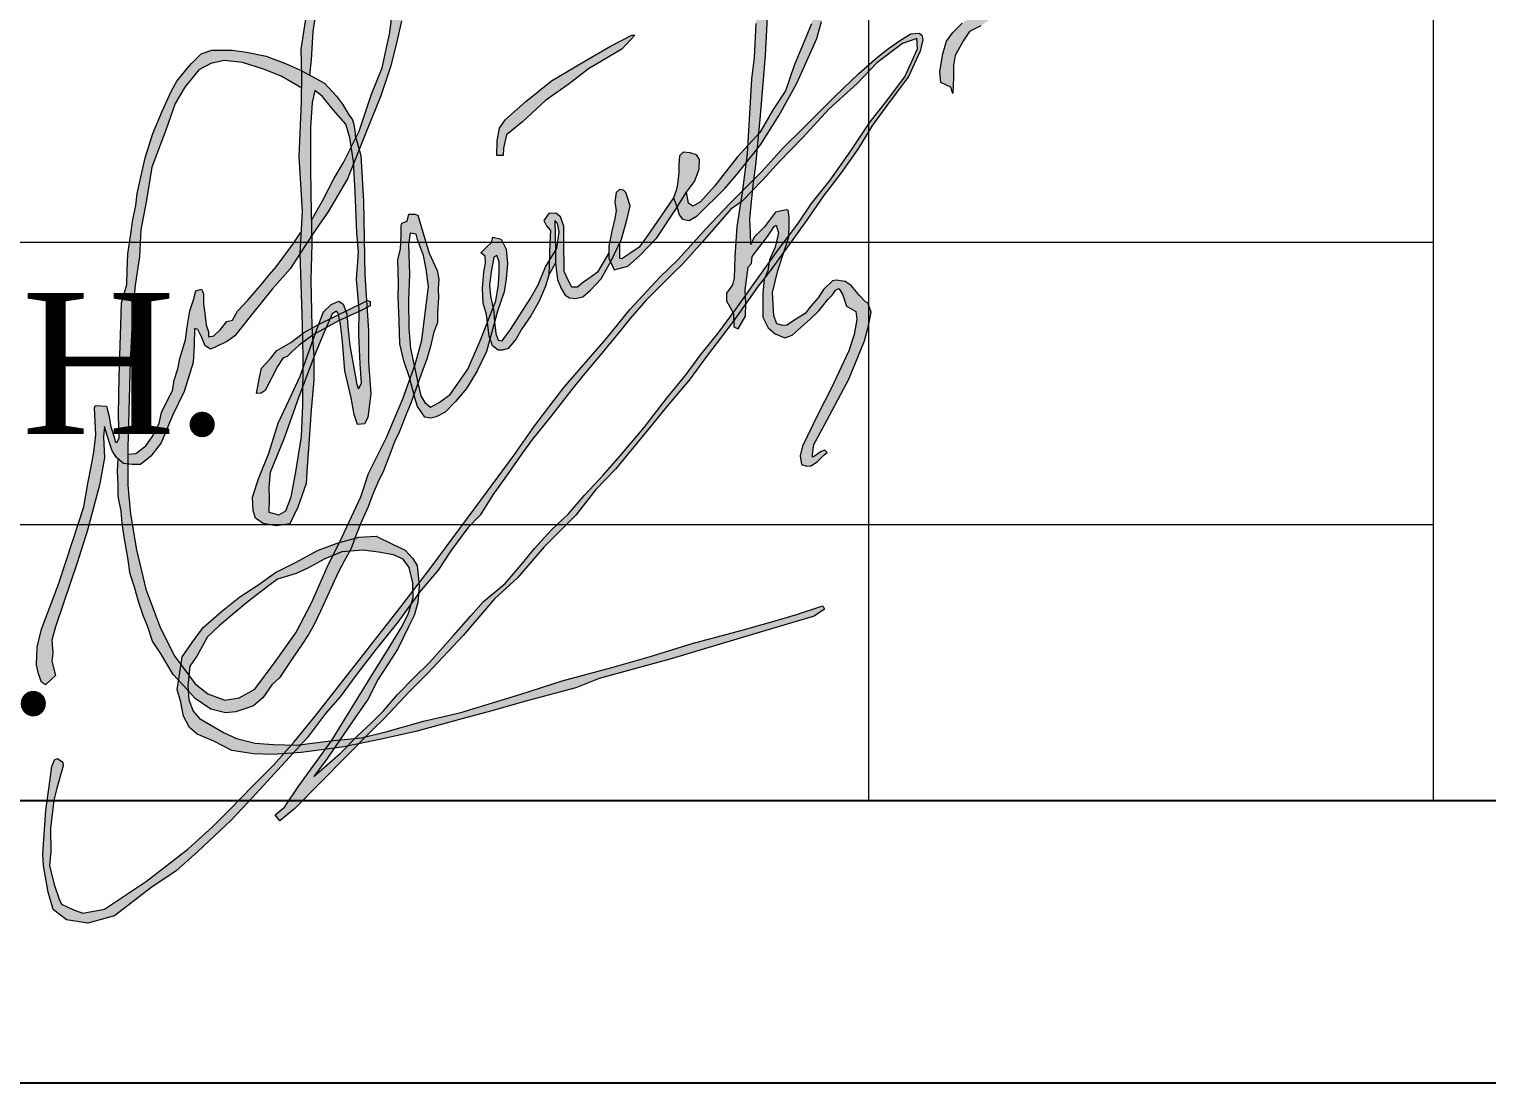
# Model space of a CAD drawing. Header units: millimetres. Extents: x 3380 to 11503, y -2610 to -1453.
# Drawn here: x 11353.54 to 11379.36, y -2610.05 to -2591.39 of the extents above; entities that cross this region are included whole.
import ezdxf
from ezdxf.enums import TextEntityAlignment as Align

# ---------------------------------------------------------------- set-up
doc = ezdxf.new("R2010")
doc.units = ezdxf.units.MM
doc.layers.add('Format', color=10, linetype='Continuous', lineweight=50)
for name, color, linetype in [('Text', 7, 'Continuous'), ('ГЛ_Штамп_РамкаВнутр', 7, 'Continuous'), ('ГЛ_Штамп_Текст', 7, 'Continuous'), ('КОНТУРА', 7, 'Continuous')]:
    doc.layers.add(name, color=color, linetype=linetype)
doc.layers.add('ГЛ_Штамп_РамкаВнеш', color=6, linetype='Continuous', plot=False)
doc.styles.get("Standard").update_dxf_attribs({"font": 'arial.ttf'})
doc.styles.add('ГеологияШтамп', font='times.ttf')

# ---------------------------------------------------------------- blocks, each defined once
blk = doc.blocks.new('*U43')
at = {"layer": 'ГЛ_Штамп_РамкаВнеш'}
blk.add_lwpolyline([(0, 0), (1050, 0), (1050, 297), (0, 297)], close=True, dxfattribs=at)
at = {"layer": 'ГЛ_Штамп_РамкаВнутр'}
blk.add_lwpolyline([(20, 5), (1045, 5), (1045, 292), (20, 292)], close=True, dxfattribs=at)
at = {"layer": 'ГЛ_Штамп_Текст', "style": 'ГеологияШтамп', "flags": 8}
for tag, p in [('Приложение', (1031.674, 288.5)), ('Лист', (1045, 288.5))]:
    blk.add_attdef(tag, text='', height=3, dxfattribs=at).set_placement(p, align=Align.MIDDLE_RIGHT)

msp = doc.modelspace()

# ---------------------------------------------------------------- hatches: boundary and pattern name
at = {"lineweight": 0, "ltscale": 10}
h = msp.add_hatch(color=164, dxfattribs=at)
h.dxf.hatch_style = 1
h.paths.add_polyline_path([(11354.387, -2600.842), (11354.573, -2600.265), (11354.784, -2599.465), (11354.871, -2598.981), (11354.854, -2598.609), (11354.871, -2598.428), (11354.953, -2598.685), (11355.011, -2598.859), (11355.087, -2598.976), (11355.209, -2599.086), (11355.285, -2599.095), (11355.285, -2598.799), (11355.297, -2598.377), (11355.328, -2597.279), (11355.37, -2596.454), (11355.418, -2595.925), (11355.491, -2595.416), (11355.515, -2594.947), (11355.617, -2594.418), (11355.71, -2593.836), (11355.962, -2593.178), (11356.128, -2592.706), (11356.297, -2592.418), (11356.543, -2592.112), (11356.759, -2591.998), (11356.994, -2591.944), (11357.318, -2591.98), (11357.691, -2592.1), (11358.004, -2592.22), (11358.368, -2592.436), (11358.371, -2592.216), (11358.369, -2592.132), (11358.343, -2592.118), (11358.082, -2591.996), (11357.736, -2591.867), (11357.391, -2591.799), (11357.133, -2591.76), (11356.774, -2591.764), (11356.588, -2591.828), (11356.415, -2591.996), (11356.308, -2592.121), (11356.154, -2592.313), (11356.057, -2592.494), (11355.903, -2592.83), (11355.732, -2593.238), (11355.592, -2593.671), (11355.45, -2594.302), (11355.426, -2594.514), (11355.374, -2594.76), (11355.337, -2595.056), (11355.289, -2595.371), (11355.274, -2595.668), (11355.268, -2595.915), (11355.176, -2596.235), (11355.165, -2596.625), (11355.15, -2596.996), (11355.136, -2597.543), (11355.129, -2597.881), (11355.119, -2598.229), (11355.136, -2598.638), (11355.095, -2598.711), (11355.06, -2598.697), (11355.05, -2598.635), (11354.988, -2598.432), (11354.953, -2598.229), (11354.912, -2598.071), (11354.716, -2598.057), (11354.695, -2598.095), (11354.721, -2598.576), (11354.682, -2598.882), (11354.644, -2599.107), (11354.578, -2599.437), (11354.506, -2599.853), (11354.32, -2600.431), (11354.056, -2601.222), (11353.755, -2602.021), (11353.683, -2602.339), (11353.667, -2602.651), (11353.705, -2602.81), (11353.76, -2602.958), (11353.831, -2603.007), (11354.007, -2602.837), (11353.943, -2602.586), (11353.961, -2602.441), (11353.943, -2602.214), (11354.007, -2601.975), (11354.148, -2601.558)])
h.paths.add_polyline_path([(11355.442, -2600.613), (11355.333, -2599.981), (11355.285, -2599.469), (11355.285, -2599.095), (11355.209, -2599.086), (11355.118, -2599.004), (11355.106, -2599.218), (11355.118, -2599.457), (11355.118, -2599.662), (11355.168, -2599.926), (11355.184, -2600.142), (11355.222, -2600.381), (11355.296, -2600.826), (11355.323, -2601.019), (11355.408, -2601.273), (11355.477, -2601.531), (11355.558, -2601.776), (11355.643, -2601.98), (11355.724, -2602.23), (11355.867, -2602.446), (11356.092, -2602.821), (11356.343, -2603.095), (11356.482, -2603.245), (11356.756, -2603.438), (11357.015, -2603.499), (11357.2, -2603.484), (11357.343, -2603.434), (11357.516, -2603.376), (11357.678, -2603.237), (11357.84, -2603.006), (11357.972, -2602.883), (11358.219, -2602.511), (11358.377, -2602.283), (11358.485, -2602.11), (11358.586, -2601.936), (11358.701, -2601.701), (11358.941, -2601.171), (11359.022, -2600.99), (11359.119, -2600.812), (11359.238, -2600.6), (11359.304, -2600.423), (11359.408, -2600.153), (11359.536, -2599.865), (11359.629, -2599.63), (11359.713, -2599.418), (11359.814, -2599.214), (11359.918, -2598.952), (11360.023, -2598.672), (11360.084, -2598.561), (11360.154, -2598.383), (11360.212, -2598.225), (11360.3, -2598.013), (11360.355, -2597.86), (11360.284, -2597.588), (11360.156, -2597.937), (11359.866, -2598.633), (11359.553, -2599.259), (11359.415, -2599.674), (11359.083, -2600.381), (11358.818, -2600.923), (11358.546, -2601.542), (11358.262, -2602.082), (11357.9, -2602.599), (11357.539, -2603.08), (11357.262, -2603.237), (11357.003, -2603.279), (11356.702, -2603.165), (11356.479, -2602.984), (11356.105, -2602.482), (11355.852, -2601.97), (11355.605, -2601.308)])
h.paths.add_polyline_path([(11356.446, -2597.295), (11356.463, -2596.981), (11356.469, -2596.69), (11356.527, -2596.713), (11356.597, -2596.853), (11356.656, -2596.998), (11356.749, -2597.057), (11356.836, -2597.022), (11357.052, -2596.917), (11357.181, -2596.821), (11357.479, -2596.448), (11357.846, -2595.994), (11358.161, -2595.633), (11358.342, -2595.356), (11358.363, -2594.981), (11358.347, -2594.999), (11358.215, -2595.194), (11357.917, -2595.601), (11357.796, -2595.738), (11357.675, -2595.89), (11357.558, -2596.022), (11357.414, -2596.193), (11357.23, -2596.384), (11357.141, -2596.544), (11357.039, -2596.568), (11356.93, -2596.712), (11356.813, -2596.825), (11356.715, -2596.84), (11356.715, -2596.751), (11356.673, -2596.63), (11356.649, -2596.423), (11356.63, -2596.256), (11356.63, -2596.08), (11356.591, -2595.995), (11356.489, -2596.026), (11356.45, -2596.183), (11356.384, -2596.378), (11356.337, -2596.666), (11356.306, -2596.896), (11356.206, -2597.224), (11356.172, -2597.409), (11356.106, -2597.606), (11356.078, -2597.797), (11356.008, -2597.925), (11355.884, -2598.178), (11355.841, -2598.376), (11355.72, -2598.609), (11355.603, -2598.773), (11355.431, -2598.909), (11355.285, -2598.921), (11355.285, -2599.095), (11355.361, -2599.104), (11355.512, -2599.104), (11355.693, -2598.952), (11355.88, -2598.719), (11356.079, -2598.233), (11356.283, -2597.808)], flags=17)
h.paths.add_polyline_path([(11358.525, -2593.842), (11358.525, -2593.416), (11358.525, -2593.131), (11358.554, -2592.687), (11358.602, -2592.474), (11358.732, -2592.58), (11358.928, -2592.823), (11359.148, -2593.072), (11359.219, -2593.315), (11359.244, -2593.479), (11359.328, -2593.314), (11359.317, -2593.274), (11359.315, -2593.232), (11359.29, -2593.081), (11359.266, -2592.999), (11359.204, -2592.909), (11359.088, -2592.719), (11358.982, -2592.575), (11358.77, -2592.345), (11358.369, -2592.132), (11358.371, -2592.216), (11358.365, -2592.676), (11358.325, -2593.645), (11358.383, -2594.618), (11358.342, -2595.356), (11358.545, -2595.046), (11358.531, -2594.299)])
h.paths.add_polyline_path([(11359.917, -2588.202), (11359.8, -2588.062), (11359.602, -2587.998), (11359.585, -2588.126), (11359.544, -2588.121), (11359.468, -2588.15), (11359.422, -2588.307), (11359.462, -2588.406), (11359.124, -2588.953), (11358.855, -2589.544), (11358.71, -2589.963), (11358.57, -2590.487), (11358.453, -2591.136), (11358.36, -2591.747), (11358.369, -2592.132), (11358.504, -2592.203), (11358.534, -2591.934), (11358.564, -2591.43), (11358.643, -2590.944), (11358.811, -2590.154), (11359.004, -2589.614), (11359.196, -2589.176), (11359.49, -2588.641), (11359.593, -2588.419), (11359.719, -2588.407), (11359.893, -2588.509), (11360.007, -2588.641), (11360.074, -2588.942), (11360.109, -2589.346), (11360.139, -2589.778), (11360.067, -2590.355), (11359.977, -2591.061), (11359.929, -2591.451), (11359.79, -2592.075), (11359.604, -2592.544), (11359.387, -2593.196), (11359.328, -2593.314), (11359.384, -2593.523), (11359.514, -2593.198), (11359.771, -2592.569), (11359.946, -2592.039), (11360.057, -2591.588), (11360.133, -2591.245), (11360.156, -2590.901), (11360.284, -2590.199), (11360.278, -2589.413), (11360.267, -2589), (11360.238, -2588.831), (11360.121, -2588.586), (11360.045, -2588.371)])
h.paths.add_polyline_path([(11359.286, -2593.767), (11359.284, -2593.736), (11359.244, -2593.479), (11359.105, -2593.754), (11358.943, -2594.03), (11358.738, -2594.433), (11358.54, -2594.775), (11358.545, -2595.046), (11358.552, -2595.036), (11358.843, -2594.617), (11359.176, -2594.04)], flags=17)
h.paths.add_polyline_path([(11359.328, -2593.314), (11359.244, -2593.479), (11359.284, -2593.736), (11359.286, -2593.767), (11359.384, -2593.523)])
h.paths.add_polyline_path([(11359.461, -2594.435), (11359.413, -2593.631), (11359.384, -2593.523), (11359.286, -2593.767), (11359.314, -2594.278), (11359.343, -2594.997), (11359.373, -2595.34), (11359.337, -2595.826), (11359.378, -2596.274), (11359.514, -2596.208), (11359.483, -2595.741)])
h.paths.add_polyline_path([(11358.53, -2595.83), (11358.548, -2595.19), (11358.545, -2595.046), (11358.342, -2595.356), (11358.342, -2595.36), (11358.383, -2596.632), (11358.386, -2596.781), (11358.4, -2596.771), (11358.549, -2596.685), (11358.548, -2596.663)])
h.paths.add_polyline_path([(11358.322, -2596.99), (11358.389, -2596.941), (11358.386, -2596.781), (11358.172, -2596.941), (11357.925, -2597.081), (11357.817, -2597.226), (11357.654, -2597.398), (11357.615, -2597.593), (11357.564, -2597.846), (11357.649, -2597.838), (11357.717, -2597.79), (11357.936, -2597.368), (11358.039, -2597.213), (11358.107, -2597.189), (11358.187, -2597.109)])
h.paths.add_polyline_path([(11358.557, -2596.818), (11358.549, -2596.685), (11358.4, -2596.771), (11358.386, -2596.781), (11358.389, -2596.941)])
h.paths.add_polyline_path([(11358.643, -2596.693), (11358.672, -2596.616), (11358.654, -2596.625), (11358.549, -2596.685), (11358.557, -2596.818), (11358.572, -2596.807), (11358.609, -2596.787)])
h.paths.add_polyline_path([(11358.868, -2596.521), (11358.672, -2596.616), (11358.643, -2596.693), (11358.609, -2596.787), (11358.799, -2596.68)])
h.paths.add_polyline_path([(11358.907, -2596.43), (11358.983, -2596.383), (11359.016, -2596.423), (11359.021, -2596.447), (11359.147, -2596.386), (11359.1, -2596.26), (11359.022, -2596.207), (11358.892, -2596.266), (11358.755, -2596.397), (11358.672, -2596.616), (11358.868, -2596.521)])
h.paths.add_polyline_path([(11359.165, -2596.432), (11359.147, -2596.386), (11359.021, -2596.447), (11359.039, -2596.547), (11359.169, -2596.489)])
h.paths.add_polyline_path([(11359.384, -2596.393), (11359.384, -2596.35), (11359.378, -2596.274), (11359.147, -2596.386), (11359.165, -2596.432), (11359.169, -2596.489)])
h.paths.add_polyline_path([(11359.514, -2596.208), (11359.378, -2596.274), (11359.384, -2596.35), (11359.384, -2596.393), (11359.408, -2596.382), (11359.521, -2596.322)])
h.paths.add_polyline_path([(11359.579, -2596.215), (11359.531, -2596.199), (11359.514, -2596.208), (11359.521, -2596.322), (11359.579, -2596.291)])
h.paths.add_polyline_path([(11359.039, -2596.547), (11359.021, -2596.447), (11358.868, -2596.521), (11358.799, -2596.68), (11359.018, -2596.557)])
h.paths.add_polyline_path([(11358.563, -2596.915), (11358.557, -2596.818), (11358.389, -2596.941), (11358.395, -2597.215), (11358.394, -2597.385)])
h.paths.add_polyline_path([(11358.58, -2597.201), (11358.563, -2596.915), (11358.394, -2597.385), (11358.391, -2597.708)])
h.paths.add_polyline_path([(11358.747, -2596.801), (11358.799, -2596.68), (11358.609, -2596.787), (11358.563, -2596.915), (11358.58, -2597.201)])
h.paths.add_polyline_path([(11359.589, -2597.851), (11359.548, -2597.287), (11359.548, -2596.733), (11359.521, -2596.322), (11359.408, -2596.382), (11359.384, -2596.393), (11359.378, -2596.801), (11359.402, -2597.316), (11359.426, -2597.66), (11359.373, -2597.761), (11359.343, -2597.684), (11359.218, -2596.995), (11359.189, -2596.722), (11359.169, -2596.489), (11359.039, -2596.547), (11359.052, -2596.616), (11359.088, -2596.92), (11359.134, -2597.443), (11359.243, -2597.92), (11359.295, -2598.213), (11359.358, -2598.391), (11359.479, -2598.379), (11359.537, -2598.27)])
h.paths.add_polyline_path([(11358.463, -2599.14), (11358.499, -2598.655), (11358.534, -2598.135), (11358.581, -2597.606), (11358.58, -2597.201), (11358.391, -2597.708), (11358.389, -2598.056), (11358.366, -2598.603), (11358.266, -2599.232), (11358.179, -2599.674), (11358.086, -2599.925), (11357.963, -2599.995), (11357.783, -2599.948), (11357.788, -2599.709), (11357.783, -2599.511), (11357.806, -2599.243), (11358.057, -2598.636), (11358.319, -2597.902), (11358.391, -2597.708), (11358.394, -2597.385), (11358.339, -2597.537), (11358.138, -2597.969), (11357.948, -2598.371), (11357.782, -2598.9), (11357.599, -2599.355), (11357.498, -2599.68), (11357.51, -2599.923), (11357.551, -2600.053), (11357.682, -2600.147), (11357.912, -2600.189), (11358.155, -2600.153), (11358.297, -2599.858), (11358.445, -2599.441)])
h.paths.add_polyline_path([(11360.771, -2596.41), (11360.791, -2596.152), (11360.783, -2595.99), (11360.794, -2595.821), (11360.764, -2595.663), (11360.628, -2595.356), (11360.512, -2594.986), (11360.424, -2594.685), (11360.37, -2594.67), (11360.265, -2594.67), (11360.235, -2594.793), (11360.142, -2594.824), (11360.13, -2594.874), (11360.13, -2595.045), (11360.119, -2595.288), (11360.069, -2595.469), (11360.08, -2595.902), (11360.076, -2596.13), (11360.096, -2596.559), (11360.107, -2596.964), (11360.177, -2597.268), (11360.277, -2597.561), (11360.284, -2597.588), (11360.364, -2597.37), (11360.296, -2597.049), (11360.266, -2596.69), (11360.258, -2596.198), (11360.277, -2595.723), (11360.258, -2595.203), (11360.289, -2595.003), (11360.394, -2595.022), (11360.416, -2595.119), (11360.524, -2595.401), (11360.572, -2595.642), (11360.614, -2595.955), (11360.548, -2596.469), (11360.494, -2596.902), (11360.379, -2597.33), (11360.364, -2597.37), (11360.426, -2597.664), (11360.455, -2597.584), (11360.501, -2597.453), (11360.586, -2597.233), (11360.648, -2597.01), (11360.702, -2596.776), (11360.771, -2596.584)])
h.paths.add_polyline_path([(11360.364, -2597.37), (11360.284, -2597.588), (11360.355, -2597.86), (11360.426, -2597.664)])
h.paths.add_polyline_path([(11361.091, -2597.987), (11361.289, -2597.753), (11361.331, -2597.68), (11361.474, -2597.445), (11361.64, -2597.102), (11361.702, -2596.87), (11361.687, -2596.827), (11361.657, -2596.583), (11361.53, -2596.909), (11361.311, -2597.411), (11360.997, -2597.861), (11360.804, -2598.004), (11360.649, -2598.088), (11360.551, -2598.001), (11360.479, -2597.887), (11360.43, -2597.679), (11360.426, -2597.664), (11360.355, -2597.86), (11360.382, -2597.96), (11360.416, -2598.075), (11360.547, -2598.264), (11360.655, -2598.28), (11360.752, -2598.26), (11360.906, -2598.176)])
h.paths.add_polyline_path([(11361.771, -2596.4), (11361.757, -2596.327), (11361.657, -2596.583), (11361.687, -2596.827), (11361.702, -2596.87), (11361.783, -2596.572)])
h.paths.add_polyline_path([(11361.992, -2595.288), (11361.903, -2595.111), (11361.753, -2595.076), (11361.729, -2595.169), (11361.641, -2595.25), (11361.54, -2595.35), (11361.618, -2595.411), (11361.625, -2595.531), (11361.591, -2595.693), (11361.568, -2595.976), (11361.583, -2596.245), (11361.641, -2596.446), (11361.657, -2596.583), (11361.757, -2596.327), (11361.714, -2596.111), (11361.695, -2595.925), (11361.726, -2595.689), (11361.768, -2595.428), (11361.821, -2595.401), (11361.866, -2595.511), (11361.866, -2595.686), (11361.855, -2595.914), (11361.806, -2596.203), (11361.757, -2596.327), (11361.771, -2596.4), (11361.783, -2596.572), (11361.834, -2596.383), (11361.953, -2596.043), (11361.992, -2595.812), (11362.015, -2595.539)])
h.paths.add_polyline_path([(11362.428, -2596.468), (11362.571, -2596.206), (11362.687, -2595.943), (11362.745, -2595.747), (11362.752, -2595.495), (11362.688, -2595.602), (11362.554, -2595.918), (11362.414, -2596.165), (11362.068, -2596.711), (11361.92, -2596.913), (11361.847, -2596.901), (11361.809, -2596.783), (11361.783, -2596.572), (11361.702, -2596.87), (11361.749, -2597.001), (11361.845, -2597.078), (11361.923, -2597.074), (11362.023, -2597.047), (11362.166, -2596.877), (11362.266, -2596.7)])
h.paths.add_polyline_path([(11362.851, -2594.781), (11362.9, -2594.83), (11362.927, -2594.982), (11362.885, -2595.275), (11362.862, -2595.313), (11362.862, -2595.538), (11362.896, -2595.827), (11362.961, -2595.983), (11363.035, -2596.104), (11363.111, -2596.149), (11363.226, -2596.161), (11363.348, -2596.133), (11363.486, -2596.011), (11363.672, -2595.813), (11363.838, -2595.519), (11363.806, -2595.449), (11363.806, -2595.35), (11363.61, -2595.692), (11363.498, -2595.777), (11363.34, -2595.885), (11363.255, -2595.958), (11363.155, -2595.958), (11363.089, -2595.839), (11363.016, -2595.685), (11363.012, -2595.118), (11363.011, -2594.882), (11362.949, -2594.717), (11362.868, -2594.651), (11362.745, -2594.655), (11362.656, -2594.782), (11362.702, -2594.875), (11362.776, -2594.959), (11362.76, -2595.187), (11362.752, -2595.495), (11362.862, -2595.313), (11362.862, -2595.294)])
h.paths.add_polyline_path([(11364.13, -2594.748), (11364.184, -2594.519), (11364.138, -2594.37), (11364.111, -2594.283), (11364.066, -2594.244), (11363.997, -2594.229), (11363.936, -2594.286), (11363.917, -2594.45), (11363.936, -2594.606), (11363.917, -2594.743), (11363.859, -2594.968), (11363.806, -2595.231), (11363.806, -2595.449), (11363.838, -2595.519), (11363.852, -2595.496), (11364.031, -2595.11)])
h.paths.add_polyline_path([(11364.352, -2595.408), (11364.657, -2595.088), (11364.997, -2594.576), (11365.016, -2594.545), (11365.013, -2594.533), (11364.956, -2594.38), (11364.669, -2594.794), (11364.496, -2595.04), (11364.348, -2595.249), (11364.195, -2595.353), (11364.041, -2595.458), (11364.004, -2595.445), (11364.004, -2595.169), (11363.852, -2595.496), (11363.838, -2595.519), (11363.902, -2595.656), (11364.146, -2595.591)])
h.paths.add_polyline_path([(11365.41, -2593.87), (11365.417, -2593.698), (11365.36, -2593.614), (11365.25, -2593.58), (11365.124, -2593.568), (11365.059, -2593.637), (11365.051, -2593.786), (11365.047, -2593.927), (11365.024, -2594.133), (11365.001, -2594.247), (11364.956, -2594.38), (11365.013, -2594.533), (11365.016, -2594.545), (11365.185, -2594.278), (11365.326, -2594.087)])
h.paths.add_polyline_path([(11365.868, -2594.209), (11366.108, -2593.931), (11366.234, -2593.771), (11366.256, -2593.601), (11366.264, -2593.461), (11366.082, -2593.66), (11365.679, -2594.171), (11365.433, -2594.446), (11365.296, -2594.524), (11365.217, -2594.475), (11365.185, -2594.278), (11365.016, -2594.545), (11365.055, -2594.678), (11365.112, -2594.754), (11365.23, -2594.781), (11365.375, -2594.697)])
h.paths.add_polyline_path([(11366.466, -2593.239), (11366.264, -2593.461), (11366.256, -2593.601), (11366.234, -2593.771), (11366.442, -2593.508)])
h.paths.add_polyline_path([(11367.488, -2586.842), (11367.381, -2586.7), (11367.263, -2586.643), (11367.16, -2586.735), (11367.118, -2587.085), (11367.037, -2587.383), (11366.942, -2587.657), (11366.82, -2588.147), (11366.793, -2588.444), (11366.655, -2588.969), (11366.606, -2589.373), (11366.528, -2589.903), (11366.449, -2590.378), (11366.455, -2590.775), (11366.412, -2591.289), (11366.382, -2591.893), (11366.333, -2592.277), (11366.264, -2593.461), (11366.466, -2593.239), (11366.489, -2592.985), (11366.526, -2592.574), (11366.586, -2591.853), (11366.632, -2590.951), (11366.701, -2590.147), (11366.868, -2588.907), (11367.025, -2588.122), (11367.173, -2587.472), (11367.261, -2587.256), (11367.438, -2587.178), (11367.517, -2587.521), (11367.625, -2587.806), (11367.634, -2588.051), (11367.674, -2588.404), (11367.684, -2588.817), (11367.693, -2589.435), (11367.664, -2590.034), (11367.625, -2590.407), (11367.398, -2591.295), (11367.094, -2592.031), (11366.937, -2592.483), (11366.721, -2592.816), (11366.485, -2593.219), (11366.466, -2593.239), (11366.442, -2593.508), (11366.494, -2593.442), (11366.823, -2592.914), (11367.132, -2592.357), (11367.274, -2592.044), (11367.492, -2591.558), (11367.576, -2591.253), (11367.656, -2590.99), (11367.747, -2590.531), (11367.839, -2590.061), (11367.843, -2589.737), (11367.866, -2589.187), (11367.877, -2588.793), (11367.862, -2588.4), (11367.805, -2587.968), (11367.725, -2587.618), (11367.709, -2587.319), (11367.629, -2587.033)])
h.paths.add_polyline_path([(11370.091, -2591.589), (11370.2, -2591.434), (11370.4, -2591.332), (11370.683, -2591.12), (11370.863, -2590.959), (11371.082, -2590.837), (11371.326, -2590.657), (11371.345, -2590.522), (11371.307, -2590.419), (11371.217, -2590.394), (11371.23, -2590.509), (11370.927, -2590.683), (11370.579, -2590.897), (11370.361, -2591.102), (11370.065, -2591.282), (11369.904, -2591.449), (11369.788, -2591.603), (11369.724, -2591.828), (11369.672, -2592.143), (11369.692, -2592.336), (11369.865, -2592.419), (11369.904, -2592.528), (11369.911, -2592.244), (11369.911, -2592.032), (11369.943, -2591.858)])
h.paths.add_polyline_path([(11363.103, -2592.358), (11363.449, -2592.095), (11364.038, -2591.744), (11364.268, -2591.494), (11364.217, -2591.494), (11363.839, -2591.692), (11363.371, -2591.963), (11362.794, -2592.308), (11362.34, -2592.673), (11361.975, -2592.993), (11361.872, -2593.146), (11361.827, -2593.37), (11361.821, -2593.626), (11361.937, -2593.631), (11361.944, -2593.496), (11361.995, -2593.26), (11362.277, -2593.029), (11362.686, -2592.652)])
h.paths.add_polyline_path([(11366.347, -2595.415), (11366.617, -2595.064), (11366.734, -2594.887), (11366.771, -2594.862), (11366.814, -2594.997), (11366.752, -2595.254), (11366.654, -2595.475), (11366.624, -2595.671), (11366.562, -2595.817), (11366.538, -2596.069), (11366.538, -2596.491), (11366.63, -2596.683), (11366.753, -2596.787), (11366.924, -2596.86), (11367.053, -2596.811), (11367.372, -2596.53), (11367.531, -2596.377), (11367.685, -2596.181), (11367.764, -2596.101), (11367.826, -2596.015), (11367.881, -2595.985), (11367.948, -2596.083), (11368.016, -2596.297), (11368.181, -2596.389), (11368.2, -2596.536), (11368.157, -2596.799), (11368.059, -2597.087), (11367.746, -2597.756), (11367.513, -2598.216), (11367.237, -2598.775), (11367.2, -2598.946), (11367.224, -2599.099), (11367.316, -2599.13), (11367.384, -2599.124), (11367.5, -2599.057), (11367.623, -2598.928), (11367.678, -2598.891), (11367.635, -2598.848), (11367.568, -2598.873), (11367.451, -2598.953), (11367.414, -2598.971), (11367.414, -2598.922), (11367.439, -2598.75), (11367.623, -2598.408), (11368.059, -2597.591), (11368.335, -2596.912), (11368.409, -2596.646), (11368.458, -2596.402), (11368.396, -2596.236), (11368.353, -2596.218), (11368.249, -2596.108), (11368.102, -2595.93), (11367.992, -2595.863), (11367.838, -2595.838), (11367.771, -2595.85), (11367.612, -2596.004), (11367.514, -2596.151), (11367.385, -2596.297), (11367.287, -2596.426), (11367.152, -2596.512), (11366.962, -2596.634), (11366.888, -2596.64), (11366.784, -2596.61), (11366.729, -2596.469), (11366.71, -2596.053), (11366.802, -2595.665), (11366.912, -2595.322), (11366.998, -2595.071), (11367.004, -2594.85), (11367.004, -2594.722), (11366.986, -2594.599), (11366.955, -2594.593), (11366.759, -2594.63), (11366.563, -2594.893), (11366.385, -2595.077), (11366.324, -2595.206), (11366.318, -2594.997), (11366.305, -2594.752), (11366.366, -2594.156), (11366.415, -2593.801), (11366.442, -2593.508), (11366.234, -2593.771), (11366.168, -2594.283), (11366.077, -2594.891), (11366.041, -2595.425), (11366.028, -2595.799), (11365.998, -2595.921), (11365.893, -2596.068), (11365.893, -2596.203), (11366.016, -2596.429), (11366.022, -2596.664), (11366.102, -2596.7), (11366.231, -2596.474), (11366.237, -2596.247), (11366.225, -2596.009), (11366.274, -2595.604), (11366.335, -2595.543)])
at = {"lineweight": 20, "true_color": 0x22346e}
h = msp.add_hatch(color=159, dxfattribs=at)
h.dxf.hatch_style = 1
h.paths.add_polyline_path([(11361.785, -2601.484), (11362.188, -2601.109), (11362.663, -2600.562), (11363.224, -2600), (11363.575, -2599.546), (11363.929, -2599.185), (11364.527, -2598.455), (11364.834, -2598.075), (11365.229, -2597.61), (11365.538, -2597.188), (11366.013, -2596.567), (11366.453, -2595.941), (11366.646, -2595.694), (11367.039, -2595.157), (11367.309, -2594.782), (11367.608, -2594.341), (11367.924, -2593.937), (11368.233, -2593.499), (11368.481, -2593.093), (11368.72, -2592.762), (11369.118, -2592.226), (11369.324, -2591.78), (11369.368, -2591.577), (11369.351, -2591.496), (11369.305, -2591.461), (11369.157, -2591.474), (11368.975, -2591.587), (11368.763, -2591.732), (11368.567, -2591.888), (11368.237, -2592.178), (11367.818, -2592.578), (11367.256, -2593.141), (11366.891, -2593.501), (11366.518, -2593.912), (11365.949, -2594.479), (11365.525, -2594.926), (11365.031, -2595.474), (11364.712, -2595.782), (11364.183, -2596.35), (11363.759, -2596.877), (11363.28, -2597.426), (11363.013, -2597.74), (11362.495, -2598.412), (11362.123, -2598.94), (11361.542, -2599.733), (11360.663, -2600.92), (11360.443, -2601.208), (11360.447, -2601.249), (11360.437, -2601.388), (11360.453, -2601.365), (11360.786, -2600.972), (11361.01, -2600.633), (11361.308, -2600.221), (11361.526, -2600), (11361.753, -2599.639), (11361.996, -2599.304), (11362.281, -2598.893), (11362.457, -2598.651), (11362.781, -2598.25), (11363.155, -2597.774), (11363.346, -2597.53), (11363.692, -2597.126), (11364.023, -2596.724), (11364.183, -2596.514), (11364.465, -2596.198), (11364.945, -2595.715), (11365.118, -2595.55), (11365.462, -2595.165), (11365.971, -2594.58), (11366.163, -2594.442), (11366.535, -2594.062), (11366.834, -2593.736), (11367.239, -2593.318), (11367.713, -2592.804), (11368.208, -2592.352), (11368.555, -2591.986), (11369.008, -2591.643), (11369.266, -2591.558), (11369.279, -2591.739), (11369.05, -2592.235), (11368.709, -2592.688), (11368.437, -2593.034), (11368.096, -2593.546), (11367.729, -2594.064), (11367.401, -2594.478), (11367.154, -2594.839), (11366.807, -2595.299), (11366.511, -2595.713), (11366.058, -2596.351), (11365.747, -2596.773), (11365.438, -2597.153), (11365.179, -2597.506), (11364.828, -2597.931), (11364.436, -2598.447), (11364.01, -2598.948), (11363.706, -2599.291), (11363.384, -2599.641), (11363.094, -2599.976), (11362.792, -2600.257), (11362.491, -2600.591), (11362.257, -2600.876), (11361.97, -2601.211), (11361.588, -2601.53), (11361.362, -2601.78), (11361.058, -2602.131), (11360.631, -2602.606), (11360.363, -2602.869), (11360.064, -2603.175), (11359.814, -2603.464), (11359.598, -2603.682), (11359.353, -2603.908), (11359.308, -2603.954), (11359.429, -2603.942), (11359.495, -2603.926), (11359.619, -2603.799), (11359.832, -2603.592), (11360.272, -2603.129), (11360.593, -2602.803), (11361.228, -2602.128)])
at = {"lineweight": 0, "ltscale": 10}
h = msp.add_hatch(color=164, dxfattribs=at)
h.dxf.hatch_style = 1
h.paths.add_polyline_path([(11362.862, -2595.313), (11362.752, -2595.495), (11362.745, -2595.747), (11362.862, -2595.538)])
at = {"lineweight": 20, "true_color": 0x22346e}
h = msp.add_hatch(color=159, dxfattribs=at)
h.dxf.hatch_style = 1
h.paths.add_polyline_path([(11359.911, -2602.612), (11360.068, -2602.368), (11360.26, -2601.98), (11360.36, -2601.778), (11360.426, -2601.545), (11360.437, -2601.388), (11360.317, -2601.555), (11360.26, -2601.737), (11360.139, -2601.98), (11359.914, -2602.345), (11359.586, -2602.875), (11359.226, -2603.457), (11358.895, -2603.993), (11359.048, -2603.978), (11359.193, -2603.768), (11359.33, -2603.561), (11359.538, -2603.264), (11359.724, -2602.906)], flags=17)
h.paths.add_polyline_path([(11359.678, -2602.378), (11360.072, -2601.894), (11360.317, -2601.555), (11360.344, -2601.465), (11360.34, -2601.343), (11360.141, -2601.602), (11359.357, -2602.604), (11358.608, -2603.562), (11358.234, -2604.013), (11358.185, -2604.069), (11358.275, -2604.071), (11358.356, -2604.061), (11358.469, -2603.937), (11358.786, -2603.515), (11359.05, -2603.217), (11359.345, -2602.816)], flags=17)
h.paths.add_polyline_path([(11360.413, -2600.892), (11360.328, -2600.759), (11360.2, -2600.622), (11359.974, -2600.512), (11359.685, -2600.373), (11359.378, -2600.389), (11358.995, -2600.497), (11358.648, -2600.623), (11358.268, -2600.83), (11357.905, -2601.014), (11357.589, -2601.241), (11357.271, -2601.446), (11356.948, -2601.703), (11356.622, -2601.986), (11356.427, -2602.254), (11356.249, -2602.511), (11356.188, -2602.907), (11356.16, -2603.087), (11356.223, -2603.312), (11356.272, -2603.559), (11356.38, -2603.761), (11356.518, -2603.881), (11356.812, -2604.004), (11357.132, -2604.169), (11357.516, -2604.227), (11357.856, -2604.24), (11358.047, -2604.225), (11358.185, -2604.069), (11357.865, -2604.061), (11357.54, -2604.037), (11357.214, -2603.953), (11356.993, -2603.857), (11356.554, -2603.603), (11356.446, -2603.472), (11356.37, -2603.272), (11356.349, -2603.021), (11356.386, -2602.675), (11356.512, -2602.494), (11356.699, -2602.157), (11356.907, -2601.96), (11357.133, -2601.763), (11357.387, -2601.551), (11357.754, -2601.266), (11357.938, -2601.132), (11358.269, -2601.035), (11358.473, -2600.938), (11358.765, -2600.778), (11359.076, -2600.649), (11359.457, -2600.618), (11359.73, -2600.655), (11359.993, -2600.699), (11360.166, -2600.78), (11360.268, -2600.925), (11360.334, -2601.2), (11360.34, -2601.343), (11360.443, -2601.208)])
h.paths.add_polyline_path([(11357.947, -2604.511), (11358.219, -2604.212), (11358.047, -2604.225), (11357.875, -2604.421), (11357.5, -2604.795), (11357.085, -2605.226), (11356.787, -2605.52), (11356.35, -2605.918), (11355.617, -2606.485), (11354.871, -2606.979), (11354.649, -2607.021), (11354.492, -2607.047), (11354.312, -2606.986), (11354.109, -2606.891), (11354.071, -2606.799), (11353.982, -2606.541), (11353.898, -2606.205), (11353.921, -2605.956), (11353.917, -2605.549), (11353.975, -2605.048), (11354.03, -2604.837), (11354.142, -2604.438), (11354.138, -2604.376), (11354.04, -2604.312), (11353.99, -2604.332), (11353.94, -2604.454), (11353.894, -2604.805), (11353.833, -2605.225), (11353.817, -2605.483), (11353.78, -2605.996), (11353.794, -2606.213), (11353.873, -2606.678), (11353.962, -2606.985), (11354.202, -2607.166), (11354.58, -2607.227), (11355.048, -2607.099), (11355.696, -2606.602), (11356.143, -2606.302), (11356.527, -2605.959), (11357.116, -2605.404), (11357.496, -2605.003)])
h = msp.add_hatch(color=159, dxfattribs=at)
h.dxf.hatch_style = 1
h.paths.add_polyline_path([(11361.229, -2603.601), (11361.736, -2603.467), (11362.337, -2603.294), (11363.224, -2603.057), (11363.639, -2602.894), (11364.914, -2602.544), (11366.368, -2602.107), (11367.444, -2601.787), (11367.626, -2601.664), (11367.597, -2601.608), (11367.116, -2601.763), (11366.713, -2601.885), (11366.148, -2602.04), (11365.284, -2602.273), (11364.523, -2602.51), (11363.864, -2602.699), (11362.983, -2602.936), (11362.25, -2603.172), (11361.185, -2603.493), (11360.525, -2603.65), (11359.857, -2603.835), (11359.495, -2603.926), (11359.375, -2604.047), (11359.775, -2603.966), (11360.387, -2603.832)])
h = msp.add_hatch(color=159, dxfattribs=at)
h.dxf.hatch_style = 1
h.paths.add_polyline_path([(11359.308, -2603.954), (11359.048, -2603.978), (11358.948, -2604.123), (11359.112, -2604.101), (11359.176, -2604.088)])
h.paths.add_polyline_path([(11359.495, -2603.926), (11359.429, -2603.942), (11359.308, -2603.954), (11359.176, -2604.088), (11359.375, -2604.047)])
h.paths.add_polyline_path([(11359.048, -2603.978), (11358.895, -2603.993), (11358.893, -2603.996), (11358.785, -2604.145), (11358.948, -2604.123)])
h.paths.add_polyline_path([(11358.893, -2603.996), (11358.895, -2603.993), (11358.88, -2603.995), (11358.356, -2604.061), (11358.219, -2604.212), (11358.358, -2604.201), (11358.765, -2604.148), (11358.785, -2604.145)])
h.paths.add_polyline_path([(11358.356, -2604.061), (11358.275, -2604.071), (11358.185, -2604.069), (11358.047, -2604.225), (11358.219, -2604.212)], flags=17)
h.paths.add_polyline_path([(11359.375, -2604.047), (11359.176, -2604.088), (11359.052, -2604.214), (11358.583, -2604.631), (11358.819, -2604.311), (11358.948, -2604.123), (11358.785, -2604.145), (11358.63, -2604.36), (11358.315, -2604.794), (11358.06, -2605.174), (11357.899, -2605.306), (11357.979, -2605.411), (11358.245, -2605.198)])

# ---------------------------------------------------------------- linework, layer by layer
at = {"color": 0}
msp.add_line((11313.411, -2605.055), (11498.411, -2605.055), dxfattribs=at)
at = {"color": 164, "lineweight": 0, "ltscale": 10}
for points in [[(11358.643, -2590.944), (11358.564, -2591.43), (11358.534, -2591.934), (11358.504, -2592.203)], [(11358.54, -2594.775), (11358.738, -2594.433), (11358.943, -2594.03), (11359.105, -2593.754), (11359.387, -2593.196), (11359.604, -2592.544), (11359.79, -2592.075), (11359.929, -2591.451), (11359.977, -2591.061)], [(11366.412, -2591.289), (11366.382, -2591.893), (11366.333, -2592.277), (11366.256, -2593.601), (11366.168, -2594.283), (11366.077, -2594.891), (11366.041, -2595.425), (11366.028, -2595.799), (11365.998, -2595.921), (11365.893, -2596.068), (11365.893, -2596.203), (11366.016, -2596.429), (11366.022, -2596.664), (11366.102, -2596.7), (11366.231, -2596.474), (11366.237, -2596.247), (11366.225, -2596.009), (11366.274, -2595.604), (11366.335, -2595.543), (11366.347, -2595.415), (11366.617, -2595.064), (11366.734, -2594.887), (11366.771, -2594.862), (11366.771, -2594.862), (11366.814, -2594.997), (11366.752, -2595.254), (11366.654, -2595.475), (11366.624, -2595.671), (11366.562, -2595.817), (11366.538, -2596.069), (11366.538, -2596.491), (11366.63, -2596.683), (11366.753, -2596.787), (11366.924, -2596.86), (11367.053, -2596.811), (11367.372, -2596.53), (11367.531, -2596.377), (11367.685, -2596.181), (11367.764, -2596.101), (11367.826, -2596.015), (11367.881, -2595.985), (11367.948, -2596.083), (11368.016, -2596.297), (11368.181, -2596.389), (11368.2, -2596.536), (11368.157, -2596.799), (11368.059, -2597.087), (11367.746, -2597.756), (11367.513, -2598.216), (11367.237, -2598.775), (11367.2, -2598.946), (11367.224, -2599.099), (11367.316, -2599.13), (11367.384, -2599.124), (11367.5, -2599.057), (11367.623, -2598.928), (11367.678, -2598.891), (11367.635, -2598.848), (11367.568, -2598.873), (11367.451, -2598.953), (11367.414, -2598.971), (11367.414, -2598.922), (11367.439, -2598.75), (11367.623, -2598.408), (11368.059, -2597.591), (11368.335, -2596.912), (11368.409, -2596.646), (11368.458, -2596.402), (11368.396, -2596.236), (11368.353, -2596.218), (11368.249, -2596.108), (11368.102, -2595.93), (11367.992, -2595.863), (11367.838, -2595.838), (11367.771, -2595.85), (11367.612, -2596.004), (11367.514, -2596.151), (11367.385, -2596.297), (11367.287, -2596.426), (11367.152, -2596.512), (11366.962, -2596.634), (11366.888, -2596.64), (11366.784, -2596.61), (11366.729, -2596.469), (11366.71, -2596.053), (11366.802, -2595.665), (11366.912, -2595.322), (11366.998, -2595.071), (11367.004, -2594.85), (11367.004, -2594.722), (11366.986, -2594.599), (11366.955, -2594.593), (11366.759, -2594.63), (11366.563, -2594.893), (11366.385, -2595.077), (11366.324, -2595.206), (11366.318, -2594.997), (11366.305, -2594.752), (11366.366, -2594.156), (11366.415, -2593.801), (11366.489, -2592.985), (11366.526, -2592.574), (11366.586, -2591.853), (11366.632, -2590.951)], [(11354.007, -2602.837), (11353.831, -2603.007), (11353.76, -2602.958), (11353.705, -2602.81), (11353.667, -2602.651), (11353.683, -2602.339), (11353.755, -2602.021), (11354.056, -2601.222), (11354.32, -2600.431), (11354.506, -2599.853), (11354.578, -2599.437), (11354.644, -2599.107), (11354.682, -2598.882), (11354.721, -2598.576), (11354.695, -2598.095), (11354.716, -2598.057), (11354.912, -2598.071), (11354.953, -2598.229), (11354.988, -2598.432), (11355.05, -2598.635), (11355.06, -2598.697), (11355.095, -2598.711), (11355.136, -2598.638), (11355.119, -2598.229), (11355.129, -2597.881), (11355.136, -2597.543), (11355.15, -2596.996), (11355.165, -2596.625), (11355.176, -2596.235), (11355.268, -2595.915), (11355.274, -2595.668), (11355.289, -2595.371), (11355.337, -2595.056), (11355.374, -2594.76), (11355.426, -2594.514), (11355.45, -2594.302), (11355.592, -2593.671), (11355.732, -2593.238), (11355.903, -2592.83), (11356.057, -2592.494), (11356.154, -2592.313), (11356.308, -2592.121), (11356.415, -2591.996), (11356.588, -2591.828), (11356.774, -2591.764), (11357.133, -2591.76), (11357.391, -2591.799), (11357.736, -2591.867), (11358.082, -2591.996), (11358.343, -2592.118), (11358.77, -2592.345), (11358.982, -2592.575), (11359.088, -2592.719), (11359.204, -2592.909), (11359.266, -2592.999), (11359.29, -2593.081), (11359.315, -2593.232), (11359.317, -2593.274), (11359.413, -2593.631), (11359.461, -2594.435), (11359.483, -2595.741), (11359.548, -2596.733), (11359.548, -2597.287), (11359.589, -2597.851), (11359.537, -2598.27), (11359.479, -2598.379), (11359.358, -2598.391), (11359.295, -2598.213), (11359.243, -2597.92), (11359.134, -2597.443), (11359.088, -2596.92), (11359.052, -2596.616), (11359.016, -2596.423), (11358.983, -2596.383), (11358.907, -2596.43), (11358.747, -2596.801), (11358.58, -2597.201), (11358.319, -2597.902), (11358.057, -2598.636), (11357.806, -2599.243), (11357.783, -2599.511), (11357.788, -2599.709), (11357.783, -2599.948), (11357.963, -2599.995), (11358.086, -2599.925), (11358.179, -2599.674), (11358.266, -2599.232), (11358.366, -2598.603), (11358.389, -2598.056), (11358.395, -2597.215), (11358.383, -2596.632), (11358.342, -2595.36), (11358.383, -2594.618), (11358.325, -2593.645), (11358.365, -2592.676), (11358.371, -2592.216), (11358.36, -2591.747), (11358.453, -2591.136)], [(11360.133, -2591.245), (11360.057, -2591.588), (11359.946, -2592.039), (11359.771, -2592.569), (11359.514, -2593.198), (11359.176, -2594.04), (11358.843, -2594.617), (11358.552, -2595.036), (11358.161, -2595.633), (11357.846, -2595.994), (11357.479, -2596.448), (11357.181, -2596.821), (11357.052, -2596.917), (11356.836, -2597.022), (11356.749, -2597.057), (11356.656, -2596.998), (11356.597, -2596.853), (11356.527, -2596.713), (11356.469, -2596.69), (11356.463, -2596.981), (11356.446, -2597.295), (11356.283, -2597.808), (11356.079, -2598.233), (11355.88, -2598.719), (11355.693, -2598.952), (11355.512, -2599.104), (11355.361, -2599.104), (11355.209, -2599.086), (11355.087, -2598.976), (11355.011, -2598.859), (11354.953, -2598.685), (11354.871, -2598.428), (11354.854, -2598.609), (11354.871, -2598.981), (11354.784, -2599.465), (11354.573, -2600.265), (11354.387, -2600.842), (11354.148, -2601.558), (11354.007, -2601.975), (11353.943, -2602.214), (11353.961, -2602.441), (11353.943, -2602.586), (11354.007, -2602.837)], [(11358.368, -2592.436), (11358.004, -2592.22), (11357.691, -2592.1), (11357.318, -2591.98), (11356.994, -2591.944), (11356.759, -2591.998), (11356.543, -2592.112), (11356.297, -2592.418), (11356.128, -2592.706), (11355.962, -2593.178), (11355.71, -2593.836), (11355.617, -2594.418), (11355.515, -2594.947), (11355.491, -2595.416), (11355.418, -2595.925), (11355.37, -2596.454), (11355.328, -2597.279), (11355.297, -2598.377), (11355.285, -2598.799), (11355.285, -2599.469), (11355.333, -2599.981), (11355.442, -2600.613), (11355.605, -2601.308), (11355.852, -2601.97), (11356.105, -2602.482), (11356.479, -2602.984), (11356.702, -2603.165), (11357.003, -2603.279), (11357.262, -2603.237), (11357.539, -2603.08), (11357.9, -2602.599), (11358.262, -2602.082), (11358.546, -2601.542), (11358.818, -2600.923), (11359.083, -2600.381), (11359.415, -2599.674), (11359.553, -2599.259), (11359.866, -2598.633), (11360.156, -2597.937), (11360.379, -2597.33), (11360.494, -2596.902), (11360.548, -2596.469), (11360.614, -2595.955), (11360.572, -2595.642), (11360.524, -2595.401), (11360.416, -2595.119), (11360.394, -2595.022), (11360.289, -2595.003), (11360.258, -2595.203), (11360.277, -2595.723), (11360.258, -2596.198), (11360.266, -2596.69), (11360.296, -2597.049), (11360.43, -2597.679), (11360.479, -2597.887), (11360.551, -2598.001), (11360.649, -2598.088), (11360.804, -2598.004), (11360.997, -2597.861), (11361.311, -2597.411), (11361.53, -2596.909), (11361.806, -2596.203), (11361.855, -2595.914), (11361.866, -2595.686), (11361.866, -2595.511), (11361.821, -2595.401), (11361.768, -2595.428), (11361.726, -2595.689), (11361.695, -2595.925), (11361.714, -2596.111), (11361.771, -2596.4), (11361.783, -2596.575), (11361.809, -2596.783), (11361.847, -2596.901), (11361.92, -2596.913), (11362.068, -2596.711), (11362.414, -2596.165), (11362.554, -2595.918), (11362.688, -2595.602), (11362.885, -2595.275), (11362.927, -2594.982), (11362.9, -2594.83), (11362.851, -2594.781), (11362.862, -2595.294), (11362.862, -2595.538), (11362.896, -2595.827), (11362.961, -2595.983), (11363.035, -2596.104), (11363.111, -2596.149), (11363.226, -2596.161), (11363.348, -2596.133), (11363.486, -2596.011), (11363.672, -2595.813), (11363.852, -2595.496), (11364.031, -2595.11), (11364.13, -2594.748), (11364.184, -2594.519), (11364.138, -2594.37), (11364.111, -2594.283), (11364.066, -2594.244), (11363.997, -2594.229), (11363.936, -2594.286), (11363.917, -2594.45), (11363.936, -2594.606), (11363.917, -2594.743), (11363.859, -2594.968), (11363.806, -2595.231), (11363.806, -2595.449), (11363.902, -2595.656), (11364.146, -2595.591), (11364.352, -2595.408), (11364.657, -2595.088), (11364.997, -2594.576), (11365.185, -2594.278), (11365.326, -2594.087), (11365.41, -2593.87), (11365.417, -2593.698), (11365.36, -2593.614), (11365.25, -2593.58), (11365.124, -2593.568), (11365.059, -2593.637), (11365.051, -2593.786), (11365.047, -2593.927), (11365.024, -2594.133), (11365.001, -2594.247), (11364.956, -2594.38), (11365.013, -2594.533), (11365.055, -2594.678), (11365.112, -2594.754), (11365.23, -2594.781), (11365.375, -2594.697), (11365.868, -2594.209), (11366.108, -2593.931), (11366.494, -2593.442), (11366.823, -2592.914), (11367.132, -2592.357), (11367.274, -2592.044), (11367.492, -2591.558), (11367.576, -2591.253)], [(11367.398, -2591.295), (11367.094, -2592.031), (11366.937, -2592.483), (11366.721, -2592.816), (11366.485, -2593.219), (11366.082, -2593.66), (11365.679, -2594.171), (11365.433, -2594.446), (11365.296, -2594.524), (11365.217, -2594.475), (11365.185, -2594.278)], [(11369.904, -2592.528), (11369.865, -2592.419), (11369.692, -2592.336), (11369.672, -2592.143), (11369.724, -2591.828), (11369.788, -2591.603), (11369.904, -2591.449), (11370.065, -2591.282)], [(11370.4, -2591.332), (11370.2, -2591.434), (11370.091, -2591.589), (11369.943, -2591.858), (11369.911, -2592.032), (11369.911, -2592.244), (11369.904, -2592.528)], [(11361.821, -2593.626), (11361.827, -2593.37), (11361.872, -2593.146), (11361.975, -2592.993), (11362.34, -2592.673), (11362.794, -2592.308), (11363.371, -2591.963), (11363.839, -2591.692), (11364.217, -2591.494), (11364.268, -2591.494), (11364.038, -2591.744), (11363.449, -2592.095), (11363.103, -2592.358), (11362.686, -2592.652), (11362.277, -2593.029), (11361.995, -2593.26), (11361.944, -2593.496), (11361.937, -2593.631), (11361.821, -2593.626)], [(11358.58, -2597.201), (11358.581, -2597.606), (11358.534, -2598.135), (11358.499, -2598.655), (11358.463, -2599.14), (11358.445, -2599.441), (11358.297, -2599.858), (11358.155, -2600.153), (11357.912, -2600.189), (11357.682, -2600.147), (11357.551, -2600.053), (11357.51, -2599.923), (11357.498, -2599.68), (11357.599, -2599.355), (11357.782, -2598.9), (11357.948, -2598.371), (11358.138, -2597.969), (11358.339, -2597.537), (11358.643, -2596.693), (11358.755, -2596.397), (11358.892, -2596.266), (11359.022, -2596.207), (11359.1, -2596.26), (11359.165, -2596.432), (11359.189, -2596.722), (11359.218, -2596.995), (11359.343, -2597.684), (11359.373, -2597.761), (11359.426, -2597.66), (11359.402, -2597.316), (11359.378, -2596.801), (11359.384, -2596.35), (11359.337, -2595.826), (11359.373, -2595.34), (11359.343, -2594.997), (11359.314, -2594.278), (11359.284, -2593.736), (11359.219, -2593.315), (11359.148, -2593.072), (11358.928, -2592.823), (11358.732, -2592.58), (11358.602, -2592.474), (11358.554, -2592.687), (11358.525, -2593.131), (11358.525, -2593.416), (11358.525, -2593.842), (11358.531, -2594.299), (11358.548, -2595.19), (11358.53, -2595.83), (11358.548, -2596.663), (11358.58, -2597.201)], [(11364.956, -2594.38), (11364.669, -2594.794), (11364.496, -2595.04), (11364.348, -2595.249), (11364.195, -2595.353), (11364.041, -2595.458), (11364.004, -2595.445), (11364.004, -2595.169)], [(11363.806, -2595.35), (11363.61, -2595.692), (11363.498, -2595.777), (11363.34, -2595.885), (11363.255, -2595.958), (11363.155, -2595.958), (11363.089, -2595.839), (11363.016, -2595.685), (11363.012, -2595.118), (11363.011, -2594.882), (11362.949, -2594.717), (11362.868, -2594.651), (11362.745, -2594.655), (11362.656, -2594.782), (11362.702, -2594.875), (11362.776, -2594.959), (11362.76, -2595.187), (11362.745, -2595.747), (11362.687, -2595.943), (11362.571, -2596.206), (11362.428, -2596.468), (11362.266, -2596.7), (11362.166, -2596.877), (11362.023, -2597.047), (11361.923, -2597.074), (11361.845, -2597.078), (11361.749, -2597.001), (11361.687, -2596.827), (11361.641, -2596.446), (11361.583, -2596.245), (11361.568, -2595.976), (11361.591, -2595.693), (11361.625, -2595.531), (11361.618, -2595.411), (11361.54, -2595.35), (11361.641, -2595.25), (11361.729, -2595.169), (11361.753, -2595.076), (11361.903, -2595.111), (11361.992, -2595.288), (11362.015, -2595.539), (11361.992, -2595.812), (11361.953, -2596.043), (11361.834, -2596.383), (11361.64, -2597.102), (11361.474, -2597.445), (11361.331, -2597.68), (11361.289, -2597.753), (11361.091, -2597.987), (11360.906, -2598.176), (11360.752, -2598.26), (11360.655, -2598.28), (11360.547, -2598.264), (11360.416, -2598.075), (11360.382, -2597.96), (11360.277, -2597.561), (11360.177, -2597.268), (11360.107, -2596.964), (11360.096, -2596.559), (11360.076, -2596.13), (11360.08, -2595.902), (11360.069, -2595.469), (11360.119, -2595.288), (11360.13, -2595.045), (11360.13, -2594.874), (11360.142, -2594.824), (11360.235, -2594.793), (11360.265, -2594.67), (11360.37, -2594.67), (11360.424, -2594.685), (11360.512, -2594.986), (11360.628, -2595.356), (11360.764, -2595.663), (11360.794, -2595.821), (11360.783, -2595.99), (11360.791, -2596.152), (11360.771, -2596.41), (11360.771, -2596.584), (11360.702, -2596.776), (11360.648, -2597.01), (11360.586, -2597.233), (11360.501, -2597.453), (11360.455, -2597.584), (11360.3, -2598.013), (11360.212, -2598.225), (11360.154, -2598.383), (11360.084, -2598.561), (11360.023, -2598.672), (11359.918, -2598.952), (11359.814, -2599.214), (11359.713, -2599.418), (11359.629, -2599.63), (11359.536, -2599.865), (11359.408, -2600.153), (11359.304, -2600.423), (11359.238, -2600.6), (11359.119, -2600.812), (11359.022, -2600.99), (11358.941, -2601.171), (11358.701, -2601.701), (11358.586, -2601.936), (11358.485, -2602.11), (11358.377, -2602.283), (11358.219, -2602.511), (11357.972, -2602.883), (11357.84, -2603.006), (11357.678, -2603.237), (11357.516, -2603.376), (11357.343, -2603.434), (11357.2, -2603.484), (11357.015, -2603.499), (11356.756, -2603.438), (11356.482, -2603.245), (11356.343, -2603.095), (11356.092, -2602.821), (11355.867, -2602.446), (11355.724, -2602.23), (11355.643, -2601.98), (11355.558, -2601.776), (11355.477, -2601.531), (11355.408, -2601.273), (11355.323, -2601.019), (11355.296, -2600.826), (11355.222, -2600.381), (11355.184, -2600.142), (11355.168, -2599.926), (11355.118, -2599.662), (11355.118, -2599.457), (11355.106, -2599.218), (11355.118, -2599.004)], [(11355.285, -2598.921), (11355.431, -2598.909), (11355.603, -2598.773), (11355.72, -2598.609), (11355.841, -2598.376), (11355.884, -2598.178), (11356.008, -2597.925), (11356.078, -2597.797), (11356.106, -2597.606), (11356.172, -2597.409), (11356.206, -2597.224), (11356.306, -2596.896), (11356.337, -2596.666), (11356.384, -2596.378), (11356.45, -2596.183), (11356.489, -2596.026), (11356.591, -2595.995), (11356.63, -2596.08), (11356.63, -2596.256), (11356.649, -2596.423), (11356.673, -2596.63), (11356.715, -2596.751), (11356.715, -2596.84), (11356.813, -2596.825), (11356.93, -2596.712), (11357.039, -2596.568), (11357.141, -2596.544), (11357.23, -2596.384), (11357.414, -2596.193), (11357.558, -2596.022), (11357.675, -2595.89), (11357.796, -2595.738), (11357.917, -2595.601), (11358.215, -2595.194), (11358.347, -2594.999), (11358.347, -2594.999), (11358.363, -2594.981)], [(11362.745, -2595.747), (11362.862, -2595.538)], [(11357.564, -2597.846), (11357.615, -2597.593), (11357.654, -2597.398), (11357.817, -2597.226), (11357.925, -2597.081), (11358.172, -2596.941), (11358.4, -2596.771), (11358.654, -2596.625), (11359.531, -2596.199), (11359.579, -2596.215), (11359.579, -2596.291), (11359.408, -2596.382), (11359.018, -2596.557), (11358.572, -2596.807), (11358.322, -2596.99), (11358.187, -2597.109), (11358.107, -2597.189), (11358.039, -2597.213), (11357.936, -2597.368), (11357.717, -2597.79), (11357.649, -2597.838), (11357.564, -2597.846)]]:
    msp.add_lwpolyline(points, dxfattribs=at)
at = {"color": 159, "lineweight": 20, "true_color": 0x22346e}
for points in [[(11358.63, -2604.36), (11358.893, -2603.996), (11359.226, -2603.457), (11359.586, -2602.875), (11359.914, -2602.345), (11360.139, -2601.98), (11360.26, -2601.737), (11360.344, -2601.465), (11360.334, -2601.2), (11360.268, -2600.925), (11360.166, -2600.78), (11359.993, -2600.699), (11359.73, -2600.655), (11359.457, -2600.618), (11359.076, -2600.649), (11358.765, -2600.778), (11358.473, -2600.938), (11358.269, -2601.035), (11357.938, -2601.132), (11357.754, -2601.266), (11357.387, -2601.551), (11357.133, -2601.763), (11356.907, -2601.96), (11356.699, -2602.157), (11356.512, -2602.494), (11356.386, -2602.675), (11356.349, -2603.021), (11356.37, -2603.272), (11356.446, -2603.472), (11356.554, -2603.603), (11356.993, -2603.857), (11357.214, -2603.953), (11357.54, -2604.037), (11357.865, -2604.061), (11358.275, -2604.071), (11358.88, -2603.995), (11359.429, -2603.942), (11359.857, -2603.835), (11360.525, -2603.65), (11361.185, -2603.493), (11362.25, -2603.172), (11362.983, -2602.936), (11363.864, -2602.699), (11364.523, -2602.51), (11365.284, -2602.273), (11366.148, -2602.04), (11366.713, -2601.885), (11367.116, -2601.763), (11367.597, -2601.608), (11367.626, -2601.664), (11367.444, -2601.787), (11366.368, -2602.107), (11364.914, -2602.544), (11363.639, -2602.894), (11363.224, -2603.057), (11362.337, -2603.294), (11361.736, -2603.467), (11361.229, -2603.601), (11360.387, -2603.832), (11359.775, -2603.966), (11359.112, -2604.101), (11358.765, -2604.148), (11358.358, -2604.201), (11357.856, -2604.24), (11357.516, -2604.227), (11357.132, -2604.169), (11356.812, -2604.004), (11356.518, -2603.881), (11356.38, -2603.761), (11356.272, -2603.559), (11356.223, -2603.312), (11356.16, -2603.087), (11356.188, -2602.907), (11356.249, -2602.511), (11356.427, -2602.254), (11356.622, -2601.986), (11356.948, -2601.703), (11357.271, -2601.446), (11357.589, -2601.241), (11357.905, -2601.014), (11358.268, -2600.83), (11358.648, -2600.623), (11358.995, -2600.497), (11359.378, -2600.389), (11359.685, -2600.373), (11359.974, -2600.512), (11360.2, -2600.622), (11360.328, -2600.759), (11360.413, -2600.892), (11360.447, -2601.249), (11360.426, -2601.545), (11360.36, -2601.778), (11360.26, -2601.98), (11360.068, -2602.368), (11359.911, -2602.612), (11359.724, -2602.906), (11359.538, -2603.264), (11359.33, -2603.561), (11359.193, -2603.768), (11358.819, -2604.311), (11358.583, -2604.631), (11359.052, -2604.214), (11359.353, -2603.908), (11359.598, -2603.682), (11359.814, -2603.464), (11360.064, -2603.175), (11360.363, -2602.869), (11360.631, -2602.606), (11361.058, -2602.131), (11361.362, -2601.78), (11361.588, -2601.53), (11361.97, -2601.211), (11362.257, -2600.876), (11362.491, -2600.591), (11362.792, -2600.257), (11363.094, -2599.976), (11363.384, -2599.641), (11363.706, -2599.291), (11364.01, -2598.948), (11364.436, -2598.447), (11364.828, -2597.931), (11365.179, -2597.506), (11365.438, -2597.153), (11365.747, -2596.773), (11366.058, -2596.351), (11366.511, -2595.713), (11366.807, -2595.299), (11367.154, -2594.839), (11367.401, -2594.478), (11367.729, -2594.064), (11368.096, -2593.546), (11368.437, -2593.034), (11368.709, -2592.688), (11369.05, -2592.235), (11369.279, -2591.739), (11369.266, -2591.558), (11369.008, -2591.643), (11368.555, -2591.986), (11368.208, -2592.352), (11367.713, -2592.804), (11367.239, -2593.318), (11366.834, -2593.736), (11366.535, -2594.062), (11366.163, -2594.442), (11365.971, -2594.58), (11365.462, -2595.165), (11365.118, -2595.55), (11364.945, -2595.715), (11364.465, -2596.198), (11364.183, -2596.514), (11364.023, -2596.724), (11363.692, -2597.126), (11363.346, -2597.53), (11363.155, -2597.774), (11362.781, -2598.25), (11362.457, -2598.651), (11362.281, -2598.893), (11361.996, -2599.304), (11361.753, -2599.639), (11361.526, -2600), (11361.308, -2600.221), (11361.01, -2600.633), (11360.786, -2600.972), (11360.453, -2601.365), (11360.072, -2601.894), (11359.678, -2602.378), (11359.345, -2602.816), (11359.05, -2603.217), (11358.786, -2603.515), (11358.469, -2603.937), (11357.947, -2604.511), (11357.496, -2605.003), (11357.116, -2605.404), (11356.527, -2605.959), (11356.143, -2606.302), (11355.696, -2606.602), (11355.048, -2607.099), (11354.58, -2607.227), (11354.202, -2607.166), (11353.962, -2606.985), (11353.873, -2606.678), (11353.794, -2606.213), (11353.78, -2605.996), (11353.817, -2605.483), (11353.833, -2605.225), (11353.894, -2604.805), (11353.94, -2604.454), (11353.99, -2604.332), (11354.04, -2604.312)], [(11354.04, -2604.312), (11354.138, -2604.376), (11354.142, -2604.438), (11354.03, -2604.837), (11353.975, -2605.048), (11353.917, -2605.549), (11353.921, -2605.956), (11353.898, -2606.205), (11353.982, -2606.541), (11354.071, -2606.799), (11354.109, -2606.891), (11354.312, -2606.986), (11354.492, -2607.047), (11354.649, -2607.021), (11354.871, -2606.979), (11355.617, -2606.485), (11356.35, -2605.918), (11356.787, -2605.52), (11357.085, -2605.226), (11357.5, -2604.795), (11357.875, -2604.421), (11358.234, -2604.013), (11358.608, -2603.562), (11359.357, -2602.604), (11360.141, -2601.602), (11360.663, -2600.92), (11361.542, -2599.733), (11362.123, -2598.94), (11362.495, -2598.412), (11363.013, -2597.74), (11363.28, -2597.426), (11363.759, -2596.877), (11364.183, -2596.35), (11364.712, -2595.782), (11365.031, -2595.474), (11365.525, -2594.926), (11365.949, -2594.479), (11366.518, -2593.912), (11366.891, -2593.501), (11367.256, -2593.141), (11367.818, -2592.578), (11368.237, -2592.178), (11368.567, -2591.888), (11368.763, -2591.732), (11368.975, -2591.587), (11369.157, -2591.474), (11369.305, -2591.461), (11369.351, -2591.496), (11369.368, -2591.577), (11369.324, -2591.78), (11369.118, -2592.226), (11368.72, -2592.762), (11368.481, -2593.093), (11368.233, -2593.499), (11367.924, -2593.937), (11367.608, -2594.341), (11367.309, -2594.782), (11367.039, -2595.157), (11366.646, -2595.694), (11366.453, -2595.941), (11366.013, -2596.567), (11365.538, -2597.188), (11365.229, -2597.61), (11364.834, -2598.075), (11364.527, -2598.455), (11363.929, -2599.185), (11363.575, -2599.546), (11363.224, -2600), (11362.663, -2600.562), (11362.188, -2601.109), (11361.785, -2601.484), (11361.228, -2602.128), (11360.593, -2602.803), (11360.272, -2603.129), (11359.832, -2603.592), (11359.619, -2603.799), (11358.245, -2605.198), (11357.979, -2605.411), (11357.899, -2605.306), (11358.06, -2605.174), (11358.315, -2604.794), (11358.63, -2604.36)]]:
    msp.add_lwpolyline(points, dxfattribs=at)
at = {"layer": 'Format', "color": 7, "lineweight": 5}
for p, q in [((11368.411, -2550.246), (11368.411, -2605.055)), ((11368.411, -2550.246), (11368.411, -2605.055)), ((11378.411, -2550.246), (11378.411, -2605.055)), ((11378.411, -2550.246), (11378.411, -2605.055))]:
    msp.add_line(p, q, dxfattribs=at)
at = {"layer": 'Text', "color": 7, "lineweight": 5}
for p, q in [((11378.411, -2595.169), (11313.411, -2595.169)), ((11378.411, -2600.169), (11313.411, -2600.169))]:
    msp.add_line(p, q, dxfattribs=at)

# ---------------------------------------------------------------- block references
at = {"color": 7}
msp.add_blockref('*U43', (10453.411, -2610.055), dxfattribs=at)

# ---------------------------------------------------------------- texts
at = {"layer": 'КОНТУРА', "color": 7, "linetype": 'Continuous', "lineweight": 15, "char_height": 2.5, "attachment_point": 1}
for s, insert in [('\\pi25.25;{\\fTimes New Roman|b0|i0|c204|p18;Петровский Н.}', (11308.047, -2596.064)), ('\\pi22.112;{\\fTimes New Roman|b0|i0|c204|p18;Ковригин А.}', (11311.669, -2601.009))]:
    msp.add_mtext_dynamic_manual_height_columns(s, width=63.74398, gutter_width=1, heights=[0], dxfattribs=dict(at, insert=insert))

doc.saveas('drawing.dxf')
